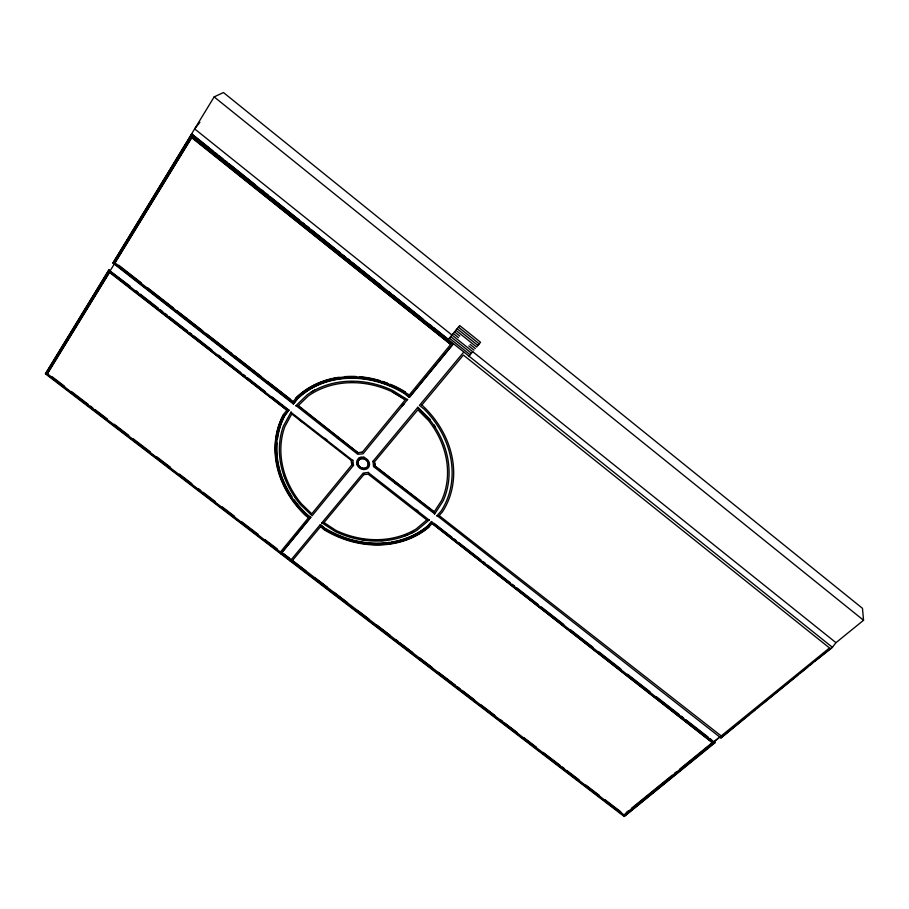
<?xml version="1.0" encoding="UTF-8"?>
<svg xmlns="http://www.w3.org/2000/svg" width="909" height="909" viewBox="0 0 909 909"><rect width="100%" height="100%" fill="white"/><g stroke="black" fill="none" stroke-linecap="round" stroke-linejoin="round"><path stroke-width="1.36" d="M439.058 515.505L720.871 735.676M436.968 515.551L720.939 737.949L749.516 714.235M130.351 286.346L108.705 270.087L45.45 373.849L624.188 816.464L714.826 742.914L710.395 738.869M305.856 570.852L292.357 560.523L624.017 814.884L712.667 742.858L432.036 523.391L428.628 527.39A93.275 79.719 33.7 0 1 323.99 529.652L320.695 526.481L324.274 529.231A93.218 79.685 33.7 0 0 428.855 526.959M624.188 816.464L714.872 742.369M432.036 523.391L712.667 742.858M324.911 528.152L320.298 524.618L324.649 528.549A91.707 78.379 33.7 0 0 427.56 526.3L431.707 521.471L427.764 525.891A91.65 78.344 33.7 0 1 391.143 542.128M373.008 461.193L373.508 466.578L434.672 513.88M321.82 522.8L335.489 531.629A88.627 75.731 33.7 0 0 417.106 530.152L429.389 519.789M434.229 511.722L374.962 466.022L374.463 461.931M323.968 522.539L335.978 530.436A87.048 74.39 33.7 0 0 416.186 528.958L427.185 519.607M291.164 411.925L283.381 426.105A88.627 75.731 33.7 0 0 300.368 504.54L312.082 515.801L353.646 465.147M291.528 414.379L284.79 426.764A87.048 74.39 33.7 0 0 301.47 503.813L311.787 513.79L352.056 464.635M108.705 270.087L109.989 271.087L114.261 264.042M293.437 403.994L297.095 399.142A91.707 78.379 33.7 0 1 404.414 393.552L409.334 397.415L404.653 393.199A91.65 78.344 33.7 0 0 297.391 398.801L293.437 403.994L112.943 263.053L214.149 96.899L223.444 92.536L862.471 608.326L863.55 620.268L835.973 642.674L831.837 647.958L815.35 660.798M109.137 269.791L45.45 373.849M112.943 263.053L191.799 134.066L212.808 150.883M293.3 401.619L114.943 262.883L191.856 137.293L450.705 344.386L191.447 137.509M191.117 138.509L114.943 262.883M308.799 517.369L280.404 552.047L47.313 373.747L109.716 271.961L286.869 410.164L283.335 414.799A93.275 79.719 33.7 0 0 305.356 515.369L308.503 517.789L305.651 514.948A93.218 79.685 33.7 0 1 283.653 414.436M47.313 373.747L109.716 271.961M463.658 352.181L419.435 405.391L423.867 408.88A91.707 78.379 33.7 0 1 441.092 511.097L436.752 515.982M438.842 515.926L442.399 511.937A93.275 79.719 33.7 0 0 424.946 407.914L421.844 404.914M372.804 461.511L417.788 407.312L430.002 419.526L417.788 407.312M434.502 514.221L443.092 501.041A88.627 75.731 33.7 0 0 429.809 419.833L417.595 407.607M321.593 523.141L363.18 473.089L368.611 472.373M453.307 343.897L409.334 397.415M374.713 461.556L417.833 409.823L428.594 420.628A87.048 74.39 33.7 0 1 441.683 500.348L434.013 512.153L374.985 465.999L374.838 463.079M323.684 522.959L364.248 474.134M447.785 340.114L459.727 325.57L480.543 342.284L476.611 346.977L455.841 330.319M296.004 405.573L357.737 454.261L362.986 453.841L407.709 399.346M405.482 399.517L392.131 391.802M295.936 398.051A93.275 79.719 33.7 0 1 405.141 392.336L409.209 394.972M290.141 560.989L320.298 524.618M291.198 559.637L281.87 552.502M298.3 405.528L357.976 452.75L362.441 451.978M351.51 460.59L291.812 414.027M353.419 465.488L352.908 460.102M281.585 552.911L310.776 517.323L306.594 514.108A91.65 78.344 33.7 0 1 294.186 499.882M280.813 553.854L310.776 517.323M292.982 401.983L296.254 397.688A93.218 79.685 33.7 0 1 339.012 377.28M272.155 397.006L288.903 410.073L284.699 415.606A91.707 78.379 33.7 0 0 306.322 514.505L310.503 517.71M288.903 410.073L284.994 415.254A91.65 78.344 33.7 0 0 277.461 438.729M199.889 122.295L194.651 128.908L835.973 642.674M362.18 452.364L405.244 399.869L392.143 391.779A87.048 74.39 33.7 0 0 308.344 395.926L297.993 405.891L357.998 452.727M408.959 395.347L450.705 344.386M402.142 405.778L403.914 403.619M402.369 405.846L404.153 403.687M409.573 397.074L452.955 344.261L190.89 135.089L450.887 342.602M292.062 560.967L320.695 526.481M421.606 405.289L463.397 355.067L829.497 647.947L720.826 736.233M468.817 356.317L472.703 351.658M286.869 410.164L109.273 272.245M295.766 405.857L307.322 394.722A88.627 75.731 33.7 0 1 392.665 390.461L407.516 399.63M626.301 812.544L628.494 810.771M631.766 808.101L672.251 775.207M674.433 773.423L676.626 771.65M679.898 768.98L711.622 743.198M751.709 712.463L755.004 709.781M757.197 708.009L759.39 706.225M762.685 703.555L797.795 675.046M799.988 673.262L807.669 667.024M809.862 665.252L812.067 663.468M720.939 737.949L832.508 646.867M109.989 271.087L288.608 410.413M191.799 134.066L832.53 647.401M47.757 373.406L45.904 373.519L624.29 815.896M363.986 474.543L368.179 474.157L426.969 520.039M52.267 376.849L64.641 386.325M71.391 391.484L88.275 404.403M90.525 406.118L92.775 407.846M95.025 409.573L107.41 419.038M114.159 424.208L128.783 435.388M133.282 438.842L150.167 451.75M156.916 456.92L170.426 467.249M179.425 474.134L191.799 483.599M198.56 488.769L200.809 490.485M203.059 492.212L215.433 501.677M222.182 506.847L234.567 516.312M241.317 521.482L258.201 534.39M264.951 539.56L277.325 549.025M283.938 554.092L289.119 558.058M314.855 577.738L327.217 587.203M333.967 592.361L347.465 602.69M357.589 610.428L368.827 619.029M376.701 625.051L390.2 635.38M395.824 639.675L398.074 641.402M400.324 643.117L412.686 652.582M419.435 657.741L431.809 667.206M438.558 672.365L455.42 685.272M457.67 686.999L459.92 688.715M462.17 690.442L474.543 699.896M481.293 705.066L494.791 715.383M500.404 719.689L502.654 721.405M504.904 723.132L517.278 732.597M524.027 737.756L536.401 747.221M543.139 752.379L560.012 765.287M562.262 767.003L564.512 768.73M566.761 770.446L579.135 779.911M585.873 785.069L599.372 795.398M604.996 799.693L620.745 811.737M118.738 265.223L141.122 282.71M147.837 287.96L173.574 308.071M176.925 310.685L202.662 330.796M206.025 333.421L231.761 353.533M235.113 356.146L260.849 376.258M267.564 381.507L289.948 398.994M113.375 262.769L293.732 403.653M336.932 437.536L339.148 439.263M394.767 482.713L396.983 484.44M135.941 290.71L138.168 292.448M140.406 294.186L158.268 308.128M160.507 309.878L162.734 311.617M164.972 313.355L167.199 315.105M169.438 316.843L187.299 330.785M189.538 332.524L191.765 334.273M194.003 336.012L211.865 349.954M218.558 355.18L220.796 356.919M223.023 358.669L240.896 372.61M243.123 374.349L245.362 376.087M247.589 377.837L265.462 391.768M433.945 523.209L451.853 537.185M454.091 538.935L456.329 540.673M458.568 542.423L480.952 559.887M483.19 561.626L485.429 563.375M487.667 565.125L510.051 582.589M512.29 584.328L514.528 586.078M516.766 587.828L538.026 604.417M541.389 607.03L563.773 624.494M570.488 629.732L592.873 647.197M598.474 651.56L620.858 669.024M627.574 674.262L649.958 691.726M656.673 696.964L679.057 714.429M681.296 716.167L683.534 717.917M685.772 719.667L708.156 737.131M324.843 438.263L327.081 440.013M415.947 509.392L418.151 511.108M431.491 521.868L714.826 742.914M290.903 412.243L352.681 460.431M368.406 472.691L429.218 520.13M299.561 420.06L301.765 421.787M453.261 333.478L458.454 337.637M468.828 345.954L474.009 350.101M450.694 336.625L471.407 353.215M449.41 338.193L470.112 354.76M215.013 152.655L217.228 154.428M219.444 156.2L222.762 158.848M224.966 160.62L227.182 162.393M229.398 164.165L254.827 184.516M261.462 189.833L263.678 191.594M265.894 193.367L268.098 195.14M270.314 196.912L299.061 219.921M302.379 222.58L304.595 224.353M306.81 226.114L309.015 227.886M311.23 229.659L339.977 252.668M343.295 255.327L345.511 257.099M347.727 258.872L349.931 260.633M352.147 262.406L380.905 285.426M388.643 291.619L390.847 293.391M393.063 295.152L422.924 319.059M429.559 324.365L431.775 326.138M433.979 327.91L448.364 339.409M458.42 327.149L479.236 343.852M457.125 328.74L477.918 345.42M454.545 331.899L459.749 336.069M470.123 344.386L475.305 348.545M214.149 96.899L863.55 620.268M351.783 465.033L351.26 460.965M351.567 461.556L351.681 463.499M344.5 376.667A93.218 79.685 33.7 0 1 355.714 376.462M359.85 376.724A93.218 79.685 33.7 0 1 379.973 380.576M382.587 381.394A93.218 79.685 33.7 0 1 387.802 383.257M390.404 384.291A93.218 79.685 33.7 0 1 405.391 391.961M389.734 542.332A91.65 78.344 33.7 0 1 369.168 542.866M367.793 542.741A91.65 78.344 33.7 0 1 345.738 537.901M344.477 537.458A91.65 78.344 33.7 0 1 326.07 528.845M291.914 496.609A91.65 78.344 33.7 0 1 277.018 442.899M413.765 531.538A88.366 75.538 33.7 0 1 411.379 532.754M407.675 534.412A88.366 75.538 33.7 0 1 405.153 535.412M383.678 540.151A88.366 75.538 33.7 0 1 380.871 540.332M364.679 539.628A88.366 75.538 33.7 0 1 361.998 539.23M433.934 425.06A88.366 75.538 33.7 0 1 435.434 427.355M413.834 531.776A88.582 75.708 33.7 0 1 411.436 532.992M407.721 534.662A88.582 75.708 33.7 0 1 405.198 535.662M383.666 540.412A88.582 75.708 33.7 0 1 380.86 540.594M364.634 539.889A88.582 75.708 33.7 0 1 361.93 539.491M296.391 498.78A88.582 75.708 33.7 0 1 294.811 496.519M285.131 478.1A88.582 75.708 33.7 0 1 284.142 475.407M310.98 392.177A88.582 75.708 33.7 0 1 314.571 390.086M434.048 425.06A88.582 75.708 33.7 0 1 435.559 427.355M350.738 382.359A87.003 74.368 33.7 0 1 353.51 382.348M358.498 458.443A6.761 5.772 33.7 0 1 361.293 457.091M362.952 457.022A6.761 5.772 33.7 0 1 364.645 457.352M719.803 737.029L713.69 742.028L719.803 737.029M358.078 464.363A5.511 4.704 33.7 0 0 367.031 467.294A5.511 4.704 33.7 0 0 364.168 458.795A5.511 4.704 33.7 0 0 358.101 464.329A5.511 4.704 33.7 0 0 367.043 467.26A5.511 4.704 33.7 0 0 364.145 458.829A5.511 4.704 33.7 0 0 358.078 464.363M356.942 464.556A6.761 5.772 33.7 0 0 367.929 468.158A6.761 5.772 33.7 0 0 364.395 457.761A6.761 5.772 33.7 0 0 356.942 464.556"/></g></svg>
